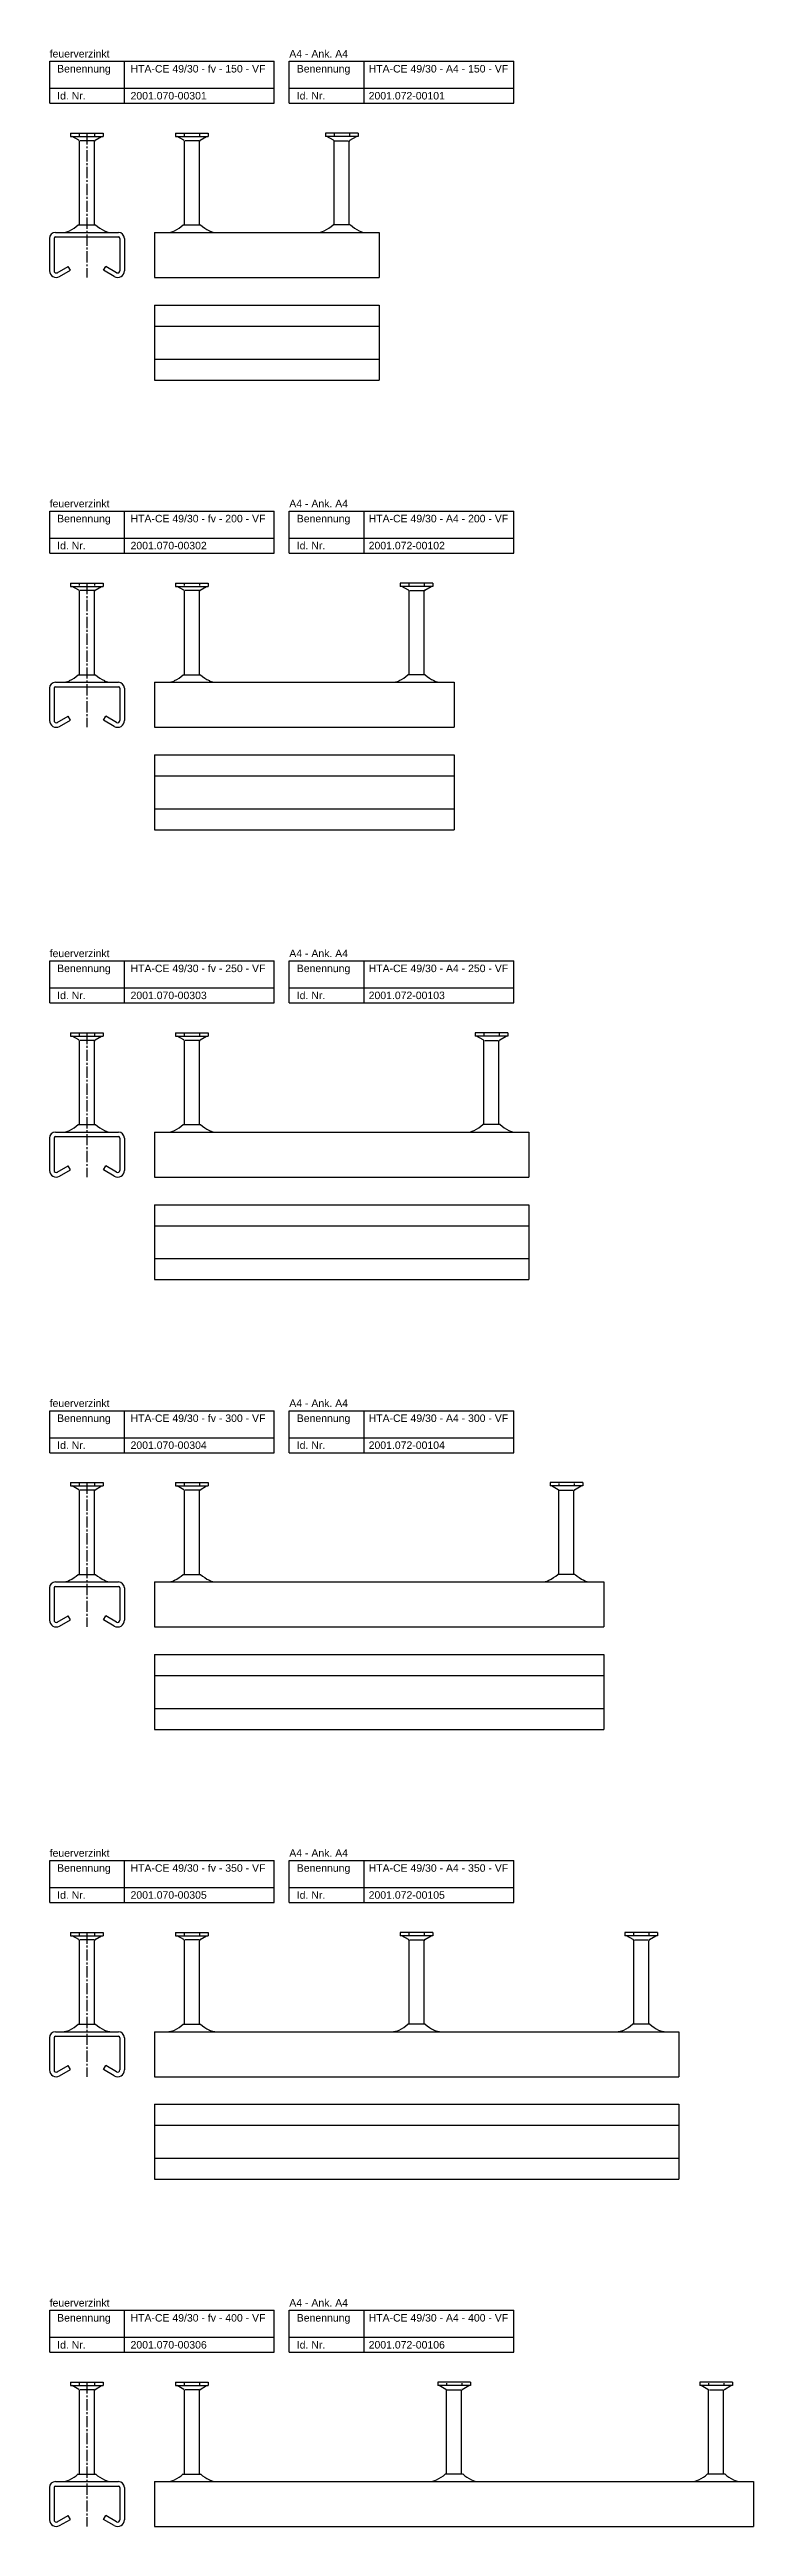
# Model space of a CAD drawing. Header units: millimetres. Extents: x 7963 to 14103, y -477 to 2743.
# Drawn here: x 7963 to 8433, y 1091 to 2743 of the extents above; entities that cross this region are included whole.
import ezdxf

# ---------------------------------------------------------------- set-up
doc = ezdxf.new("R2010")
doc.units = ezdxf.units.MM
doc.header["$LTSCALE"] = 10
doc.linetypes.add('MITTE2', pattern=[1.125, 0.75, -0.125, 0.125, -0.125])
doc.layers.add('HALFEN', color=2, linetype='CONTINUOUS')
doc.styles.add('ARIAL50', font='arial.ttf', dxfattribs={"height": 5})

msp = doc.modelspace()

# ---------------------------------------------------------------- linework, layer by layer
at = {"layer": 'HALFEN'}
for p, q in [((7963.2, 2735.2), (8113.2, 2735.2)), ((7963.2, 2707.2), (7963.2, 2735.2)), ((8013.2, 2707.2), (8013.2, 2735.2)), ((8113.2, 2707.2), (8113.2, 2735.2)), ((8123.2, 2735.2), (8273.2, 2735.2)), ((8123.2, 2707.2), (8123.2, 2735.2)), ((8173.2, 2707.2), (8173.2, 2735.2)), ((8273.2, 2707.2), (8273.2, 2735.2)), ((7963.2, 2717.2), (8113.2, 2717.2)), ((8123.2, 2717.2), (8273.2, 2717.2)), ((7963.2, 2707.2), (8113.2, 2707.2)), ((8123.2, 2707.2), (8273.2, 2707.2)), ((7977.2, 2687.2), (7999, 2687.2)), ((7977.2, 2687.2), (7977.2, 2685)), ((7977.2, 2685), (7999, 2685)), ((7982.6, 2682.5), (7978.2, 2685)), ((7983, 2686.7), (7983, 2685.5)), ((7983.1, 2626), (7983.1, 2681.7)), ((7992.6, 2682.2), (7983.6, 2682.2)), ((7993.1, 2626), (7993.1, 2681.7)), ((7993.2, 2686.7), (7993.2, 2685.5)), ((7993.6, 2682.5), (7997.9, 2685)), ((7999, 2687.2), (7999, 2685)), ((8047.3, 2687.2), (8069.1, 2687.2)), ((8047.3, 2687.2), (8047.3, 2685)), ((8047.3, 2685), (8069.1, 2685)), ((8052.7, 2682.5), (8048.3, 2685)), ((8053.1, 2686.7), (8053.1, 2685.5)), ((8053.2, 2626), (8053.2, 2681.7)), ((8062.7, 2682.2), (8053.7, 2682.2)), ((8063.2, 2626), (8063.2, 2681.7)), ((8063.3, 2686.7), (8063.3, 2685.5)), ((8063.7, 2682.5), (8068, 2685)), ((8069.1, 2687.2), (8069.1, 2685)), ((8169.1, 2687.2), (8147.3, 2687.2)), ((8147.3, 2687.2), (8147.3, 2685)), ((8169.1, 2685), (8147.3, 2685)), ((8152.7, 2682.5), (8148.3, 2685)), ((8153.1, 2686.7), (8153.1, 2685.5)), ((8153.2, 2626), (8153.2, 2681.7)), ((8153.7, 2682.2), (8162.7, 2682.2)), ((8163.2, 2626), (8163.2, 2681.7)), ((8163.3, 2686.7), (8163.3, 2685.5)), ((8163.7, 2682.5), (8168, 2685)), ((8169.1, 2687.2), (8169.1, 2685)), ((7963.1, 2617), (7963.1, 2595.5)), ((7966.1, 2617), (7966.1, 2595.5)), ((7967.1, 2621), (8009.1, 2621)), ((7967.1, 2618), (8009.1, 2618)), ((7982.3, 2626), (7993.8, 2626)), ((8010.1, 2617), (8010.1, 2595.5)), ((8013.1, 2617), (8013.1, 2595.5)), ((8033.2, 2621), (8183.2, 2621)), ((8033.2, 2621), (8033.2, 2591)), ((8052.4, 2626), (8063.9, 2626)), ((8163.9, 2626), (8152.4, 2626)), ((8183.2, 2621), (8183.2, 2595.8)), ((7968.3, 2594.2), (7975.6, 2598.4)), ((7969.8, 2591.6), (7977.1, 2595.8)), ((7977.1, 2595.8), (7975.6, 2598.4)), ((7999.1, 2595.8), (8000.6, 2598.4)), ((8006.3, 2591.6), (7999.1, 2595.8)), ((8007.8, 2594.2), (8000.6, 2598.4)), ((8183.2, 2595.8), (8183.2, 2591)), ((8033.2, 2591), (8183.2, 2591)), ((8033.2, 2572.6), (8183.2, 2572.6)), ((8033.2, 2572.6), (8033.2, 2522.6)), ((8183.2, 2572.6), (8183.2, 2522.6)), ((8033.2, 2558.6), (8183.2, 2558.6)), ((8033.2, 2536.6), (8183.2, 2536.6)), ((8033.2, 2522.6), (8183.2, 2522.6)), ((7963.2, 2435.2), (8113.2, 2435.2)), ((7963.2, 2407.2), (7963.2, 2435.2)), ((8013.2, 2407.2), (8013.2, 2435.2)), ((8113.2, 2407.2), (8113.2, 2435.2)), ((8123.2, 2435.2), (8273.2, 2435.2)), ((8123.2, 2407.2), (8123.2, 2435.2)), ((8173.2, 2407.2), (8173.2, 2435.2)), ((8273.2, 2407.2), (8273.2, 2435.2)), ((7963.2, 2417.2), (8113.2, 2417.2)), ((8123.2, 2417.2), (8273.2, 2417.2)), ((7963.2, 2407.2), (8113.2, 2407.2)), ((8123.2, 2407.2), (8273.2, 2407.2)), ((7977.2, 2387.2), (7999, 2387.2)), ((7977.2, 2387.2), (7977.2, 2385)), ((7977.2, 2385), (7999, 2385)), ((7982.6, 2382.5), (7978.2, 2385)), ((7983, 2386.7), (7983, 2385.5)), ((7983.1, 2326), (7983.1, 2381.7)), ((7992.6, 2382.2), (7983.6, 2382.2)), ((7993.1, 2326), (7993.1, 2381.7)), ((7993.2, 2386.7), (7993.2, 2385.5)), ((7993.6, 2382.5), (7997.9, 2385)), ((7999, 2387.2), (7999, 2385)), ((8047.3, 2387.2), (8069.1, 2387.2)), ((8047.3, 2387.2), (8047.3, 2385)), ((8047.3, 2385), (8069.1, 2385)), ((8052.7, 2382.5), (8048.3, 2385)), ((8053.1, 2386.7), (8053.1, 2385.5)), ((8053.2, 2326), (8053.2, 2381.7)), ((8062.7, 2382.2), (8053.7, 2382.2)), ((8063.2, 2326), (8063.2, 2381.7)), ((8063.3, 2386.7), (8063.3, 2385.5)), ((8063.7, 2382.5), (8068, 2385)), ((8069.1, 2387.2), (8069.1, 2385)), ((8219.1, 2387.2), (8197.3, 2387.2)), ((8197.3, 2387.2), (8197.3, 2385)), ((8219.1, 2385), (8197.3, 2385)), ((8202.7, 2382.5), (8198.3, 2385)), ((8203.1, 2386.7), (8203.1, 2385.5)), ((8203.2, 2326), (8203.2, 2381.7)), ((8203.7, 2382.2), (8212.7, 2382.2)), ((8213.2, 2326), (8213.2, 2381.7)), ((8213.3, 2386.7), (8213.3, 2385.5)), ((8213.7, 2382.5), (8218, 2385)), ((8219.1, 2387.2), (8219.1, 2385)), ((7963.1, 2317), (7963.1, 2295.5)), ((7966.1, 2317), (7966.1, 2295.5)), ((7967.1, 2321), (8009.1, 2321)), ((7967.1, 2318), (8009.1, 2318)), ((7982.3, 2326), (7993.8, 2326)), ((8010.1, 2317), (8010.1, 2295.5)), ((8013.1, 2317), (8013.1, 2295.5)), ((8033.2, 2321), (8233.2, 2321)), ((8033.2, 2321), (8033.2, 2291)), ((8052.4, 2326), (8063.9, 2326)), ((8213.9, 2326), (8202.4, 2326)), ((8233.2, 2321), (8233.2, 2295.8)), ((7968.3, 2294.2), (7975.6, 2298.4)), ((7977.1, 2295.8), (7975.6, 2298.4)), ((7999.1, 2295.8), (8000.6, 2298.4)), ((8007.8, 2294.2), (8000.6, 2298.4)), ((7969.8, 2291.6), (7977.1, 2295.8)), ((8006.3, 2291.6), (7999.1, 2295.8)), ((8033.2, 2291), (8233.2, 2291)), ((8233.2, 2295.8), (8233.2, 2291)), ((8033.2, 2272.6), (8233.2, 2272.6)), ((8033.2, 2272.6), (8033.2, 2222.6)), ((8233.2, 2272.6), (8233.2, 2222.6)), ((8033.2, 2258.6), (8233.2, 2258.6)), ((8033.2, 2236.6), (8233.2, 2236.6)), ((8033.2, 2222.6), (8233.2, 2222.6)), ((7963.2, 2135.2), (8113.2, 2135.2)), ((7963.2, 2107.2), (7963.2, 2135.2)), ((8013.2, 2107.2), (8013.2, 2135.2)), ((8113.2, 2107.2), (8113.2, 2135.2)), ((8123.2, 2135.2), (8273.2, 2135.2)), ((8123.2, 2107.2), (8123.2, 2135.2)), ((8173.2, 2107.2), (8173.2, 2135.2)), ((8273.2, 2107.2), (8273.2, 2135.2)), ((7963.2, 2117.2), (8113.2, 2117.2)), ((8123.2, 2117.2), (8273.2, 2117.2)), ((7963.2, 2107.2), (8113.2, 2107.2)), ((8123.2, 2107.2), (8273.2, 2107.2)), ((7977.2, 2087.2), (7999, 2087.2)), ((7977.2, 2087.2), (7977.2, 2085)), ((7977.2, 2085), (7999, 2085)), ((7982.6, 2082.5), (7978.2, 2085)), ((7983, 2086.7), (7983, 2085.5)), ((7983.1, 2026), (7983.1, 2081.7)), ((7992.6, 2082.2), (7983.6, 2082.2)), ((7993.1, 2026), (7993.1, 2081.7)), ((7993.2, 2086.7), (7993.2, 2085.5)), ((7993.6, 2082.5), (7997.9, 2085)), ((7999, 2087.2), (7999, 2085)), ((8047.3, 2087.2), (8069.1, 2087.2)), ((8047.3, 2087.2), (8047.3, 2085)), ((8047.3, 2085), (8069.1, 2085)), ((8052.7, 2082.5), (8048.3, 2085)), ((8053.1, 2086.7), (8053.1, 2085.5)), ((8053.2, 2026), (8053.2, 2081.7)), ((8062.7, 2082.2), (8053.7, 2082.2)), ((8063.2, 2026), (8063.2, 2081.7)), ((8063.3, 2086.7), (8063.3, 2085.5)), ((8063.7, 2082.5), (8068, 2085)), ((8069.1, 2087.2), (8069.1, 2085)), ((8269.1, 2087.2), (8247.3, 2087.2)), ((8247.3, 2087.2), (8247.3, 2085)), ((8269.1, 2085), (8247.3, 2085)), ((8252.7, 2082.5), (8248.3, 2085)), ((8253.1, 2086.7), (8253.1, 2085.5)), ((8253.2, 2026), (8253.2, 2081.7)), ((8253.7, 2082.2), (8262.7, 2082.2)), ((8263.2, 2026), (8263.2, 2081.7)), ((8263.3, 2086.7), (8263.3, 2085.5)), ((8263.7, 2082.5), (8268, 2085)), ((8269.1, 2087.2), (8269.1, 2085)), ((7963.1, 2017), (7963.1, 1995.5)), ((7966.1, 2017), (7966.1, 1995.5)), ((7967.1, 2021), (8009.1, 2021)), ((7967.1, 2018), (8009.1, 2018)), ((7982.3, 2026), (7993.8, 2026)), ((8010.1, 2017), (8010.1, 1995.5)), ((8013.1, 2017), (8013.1, 1995.5)), ((8033.2, 2021), (8283.2, 2021)), ((8033.2, 2021), (8033.2, 1991)), ((8052.4, 2026), (8063.9, 2026)), ((8263.9, 2026), (8252.4, 2026)), ((8283.2, 2021), (8283.2, 1995.8)), ((7968.3, 1994.2), (7975.6, 1998.4)), ((7969.8, 1991.6), (7977.1, 1995.8)), ((7977.1, 1995.8), (7975.6, 1998.4)), ((7999.1, 1995.8), (8000.6, 1998.4)), ((8006.3, 1991.6), (7999.1, 1995.8)), ((8007.8, 1994.2), (8000.6, 1998.4)), ((8033.2, 1991), (8283.2, 1991)), ((8283.2, 1995.8), (8283.2, 1991)), ((8033.2, 1972.6), (8283.2, 1972.6)), ((8033.2, 1972.6), (8033.2, 1922.6)), ((8283.2, 1972.6), (8283.2, 1922.6)), ((8033.2, 1958.6), (8283.2, 1958.6)), ((8033.2, 1936.6), (8283.2, 1936.6)), ((8033.2, 1922.6), (8283.2, 1922.6)), ((7963.2, 1835.2), (8113.2, 1835.2)), ((7963.2, 1807.2), (7963.2, 1835.2)), ((8013.2, 1807.2), (8013.2, 1835.2)), ((8113.2, 1807.2), (8113.2, 1835.2)), ((8123.2, 1835.2), (8273.2, 1835.2)), ((8123.2, 1807.2), (8123.2, 1835.2)), ((8173.2, 1807.2), (8173.2, 1835.2)), ((8273.2, 1807.2), (8273.2, 1835.2)), ((7963.2, 1817.2), (8113.2, 1817.2)), ((8123.2, 1817.2), (8273.2, 1817.2)), ((7963.2, 1807.2), (8113.2, 1807.2)), ((8123.2, 1807.2), (8273.2, 1807.2)), ((7977.2, 1787.2), (7999, 1787.2)), ((7977.2, 1787.2), (7977.2, 1785)), ((7977.2, 1785), (7999, 1785)), ((7982.6, 1782.5), (7978.2, 1785)), ((7983, 1786.7), (7983, 1785.5)), ((7993.2, 1786.7), (7993.2, 1785.5)), ((7993.6, 1782.5), (7997.9, 1785)), ((7999, 1787.2), (7999, 1785)), ((8047.3, 1787.2), (8069.1, 1787.2)), ((8047.3, 1787.2), (8047.3, 1785)), ((8047.3, 1785), (8069.1, 1785)), ((8052.7, 1782.5), (8048.3, 1785)), ((8053.1, 1786.7), (8053.1, 1785.5)), ((8063.3, 1786.7), (8063.3, 1785.5)), ((8063.7, 1782.5), (8068, 1785)), ((8069.1, 1787.2), (8069.1, 1785)), ((8319.1, 1787.2), (8297.3, 1787.2)), ((8297.3, 1787.2), (8297.3, 1785)), ((8319.1, 1785), (8297.3, 1785)), ((8302.7, 1782.5), (8298.3, 1785)), ((8303.1, 1786.7), (8303.1, 1785.5)), ((8313.3, 1786.7), (8313.3, 1785.5)), ((8313.7, 1782.5), (8318, 1785)), ((8319.1, 1787.2), (8319.1, 1785)), ((7983.1, 1726), (7983.1, 1781.7)), ((7992.6, 1782.2), (7983.6, 1782.2)), ((7993.1, 1726), (7993.1, 1781.7)), ((8053.2, 1726), (8053.2, 1781.7)), ((8062.7, 1782.2), (8053.7, 1782.2)), ((8063.2, 1726), (8063.2, 1781.7)), ((8303.2, 1726), (8303.2, 1781.7)), ((8303.7, 1782.2), (8312.7, 1782.2)), ((8313.2, 1726), (8313.2, 1781.7)), ((7967.1, 1721), (8009.1, 1721)), ((7967.1, 1718), (8009.1, 1718)), ((7982.3, 1726), (7993.8, 1726)), ((8033.2, 1721), (8333.2, 1721)), ((8033.2, 1721), (8033.2, 1691)), ((8052.4, 1726), (8063.9, 1726)), ((8313.9, 1726), (8302.4, 1726)), ((8333.2, 1721), (8333.2, 1695.8)), ((7963.1, 1717), (7963.1, 1695.5)), ((7966.1, 1717), (7966.1, 1695.5)), ((8010.1, 1717), (8010.1, 1695.5)), ((8013.1, 1717), (8013.1, 1695.5)), ((7968.3, 1694.2), (7975.6, 1698.4)), ((7969.8, 1691.6), (7977.1, 1695.8)), ((7977.1, 1695.8), (7975.6, 1698.4)), ((7999.1, 1695.8), (8000.6, 1698.4)), ((8006.3, 1691.6), (7999.1, 1695.8)), ((8007.8, 1694.2), (8000.6, 1698.4)), ((8033.2, 1691), (8333.2, 1691)), ((8333.2, 1695.8), (8333.2, 1691)), ((8033.2, 1672.6), (8333.2, 1672.6)), ((8033.2, 1672.6), (8033.2, 1622.6)), ((8333.2, 1672.6), (8333.2, 1622.6)), ((8033.2, 1658.6), (8333.2, 1658.6)), ((8033.2, 1636.6), (8333.2, 1636.6)), ((8033.2, 1622.6), (8333.2, 1622.6)), ((7963.2, 1535.2), (8113.2, 1535.2)), ((7963.2, 1507.2), (7963.2, 1535.2)), ((8013.2, 1507.2), (8013.2, 1535.2)), ((8113.2, 1507.2), (8113.2, 1535.2)), ((8123.2, 1535.2), (8273.2, 1535.2)), ((8123.2, 1507.2), (8123.2, 1535.2)), ((8173.2, 1507.2), (8173.2, 1535.2)), ((8273.2, 1507.2), (8273.2, 1535.2)), ((7963.2, 1517.2), (8113.2, 1517.2)), ((7963.2, 1507.2), (8113.2, 1507.2)), ((8123.2, 1517.2), (8273.2, 1517.2)), ((8123.2, 1507.2), (8273.2, 1507.2)), ((7977.2, 1487.2), (7999, 1487.2)), ((7977.2, 1487.2), (7977.2, 1485)), ((7999, 1487.2), (7999, 1485)), ((8047.3, 1487.2), (8069.1, 1487.2)), ((8047.3, 1487.2), (8047.3, 1485)), ((8069.1, 1487.2), (8069.1, 1485)), ((8219.1, 1487.2), (8197.3, 1487.2)), ((8197.3, 1487.2), (8197.3, 1485)), ((8219.1, 1487.2), (8219.1, 1485)), ((8369.1, 1487.2), (8347.3, 1487.2)), ((8347.3, 1487.2), (8347.3, 1485)), ((8369.1, 1487.2), (8369.1, 1485)), ((7977.2, 1485), (7999, 1485)), ((7982.6, 1482.5), (7978.2, 1485)), ((7983, 1486.7), (7983, 1485.5)), ((7983.1, 1426), (7983.1, 1481.7)), ((7992.6, 1482.2), (7983.6, 1482.2)), ((7993.1, 1426), (7993.1, 1481.7)), ((7993.2, 1486.7), (7993.2, 1485.5)), ((7993.6, 1482.5), (7997.9, 1485)), ((8047.3, 1485), (8069.1, 1485)), ((8052.7, 1482.5), (8048.3, 1485)), ((8053.1, 1486.7), (8053.1, 1485.5)), ((8053.2, 1426), (8053.2, 1481.7)), ((8062.7, 1482.2), (8053.7, 1482.2)), ((8063.2, 1426), (8063.2, 1481.7)), ((8063.3, 1486.7), (8063.3, 1485.5)), ((8063.7, 1482.5), (8068, 1485)), ((8219.1, 1485), (8197.3, 1485)), ((8202.7, 1482.5), (8198.3, 1485)), ((8203.1, 1486.7), (8203.1, 1485.5)), ((8203.2, 1426), (8203.2, 1481.7)), ((8203.7, 1482.2), (8212.7, 1482.2)), ((8213.2, 1426), (8213.2, 1481.7)), ((8213.3, 1486.7), (8213.3, 1485.5)), ((8213.7, 1482.5), (8218, 1485)), ((8369.1, 1485), (8347.3, 1485)), ((8352.7, 1482.5), (8348.3, 1485)), ((8353.1, 1486.7), (8353.1, 1485.5)), ((8353.2, 1426), (8353.2, 1481.7)), ((8353.7, 1482.2), (8362.7, 1482.2)), ((8363.2, 1426), (8363.2, 1481.7)), ((8363.3, 1486.7), (8363.3, 1485.5)), ((8363.7, 1482.5), (8368, 1485)), ((7967.1, 1421), (8009.1, 1421)), ((7982.3, 1426), (7993.8, 1426)), ((8033.2, 1421), (8383.2, 1421)), ((8033.2, 1421), (8033.2, 1391)), ((8052.4, 1426), (8063.9, 1426)), ((8213.9, 1426), (8202.4, 1426)), ((8363.9, 1426), (8352.4, 1426)), ((8383.2, 1421), (8383.2, 1395.8)), ((7963.1, 1417), (7963.1, 1395.5)), ((7966.1, 1417), (7966.1, 1395.5)), ((7967.1, 1418), (8009.1, 1418)), ((8010.1, 1417), (8010.1, 1395.5)), ((8013.1, 1417), (8013.1, 1395.5)), ((7968.3, 1394.2), (7975.6, 1398.4)), ((7969.8, 1391.6), (7977.1, 1395.8)), ((7977.1, 1395.8), (7975.6, 1398.4)), ((7999.1, 1395.8), (8000.6, 1398.4)), ((8006.3, 1391.6), (7999.1, 1395.8)), ((8007.8, 1394.2), (8000.6, 1398.4)), ((8033.2, 1391), (8383.2, 1391)), ((8383.2, 1395.8), (8383.2, 1391)), ((8033.2, 1372.6), (8383.2, 1372.6)), ((8033.2, 1372.6), (8033.2, 1322.6)), ((8383.2, 1372.6), (8383.2, 1322.6)), ((8033.2, 1358.6), (8383.2, 1358.6)), ((8033.2, 1336.6), (8383.2, 1336.6)), ((8033.2, 1322.6), (8383.2, 1322.6)), ((7963.2, 1235.2), (8113.2, 1235.2)), ((7963.2, 1207.2), (7963.2, 1235.2)), ((8013.2, 1207.2), (8013.2, 1235.2)), ((8113.2, 1207.2), (8113.2, 1235.2)), ((8123.2, 1235.2), (8273.2, 1235.2)), ((8123.2, 1207.2), (8123.2, 1235.2)), ((8173.2, 1207.2), (8173.2, 1235.2)), ((8273.2, 1207.2), (8273.2, 1235.2)), ((7963.2, 1217.2), (8113.2, 1217.2)), ((7963.2, 1207.2), (8113.2, 1207.2)), ((8123.2, 1217.2), (8273.2, 1217.2)), ((8123.2, 1207.2), (8273.2, 1207.2)), ((7977.2, 1187.2), (7999, 1187.2)), ((7977.2, 1187.2), (7977.2, 1185)), ((7977.2, 1185), (7999, 1185)), ((7982.6, 1182.5), (7978.2, 1185)), ((7983, 1186.7), (7983, 1185.5)), ((7983.1, 1126), (7983.1, 1181.7)), ((7992.6, 1182.2), (7983.6, 1182.2)), ((7993.1, 1126), (7993.1, 1181.7)), ((7993.2, 1186.7), (7993.2, 1185.5)), ((7993.6, 1182.5), (7997.9, 1185)), ((7999, 1187.2), (7999, 1185)), ((8047.3, 1187.2), (8069.1, 1187.2)), ((8047.3, 1187.2), (8047.3, 1185)), ((8047.3, 1185), (8069.1, 1185)), ((8052.7, 1182.5), (8048.3, 1185)), ((8053.1, 1186.7), (8053.1, 1185.5)), ((8053.2, 1126), (8053.2, 1181.7)), ((8062.7, 1182.2), (8053.7, 1182.2)), ((8063.2, 1126), (8063.2, 1181.7)), ((8063.3, 1186.7), (8063.3, 1185.5)), ((8063.7, 1182.5), (8068, 1185)), ((8069.1, 1187.2), (8069.1, 1185)), ((8244.1, 1187.2), (8222.3, 1187.2)), ((8222.3, 1187.2), (8222.3, 1185)), ((8244.1, 1185), (8222.3, 1185)), ((8227.7, 1182.5), (8223.3, 1185)), ((8228.1, 1186.7), (8228.1, 1185.5)), ((8228.2, 1126), (8228.2, 1181.7)), ((8228.7, 1182.2), (8237.7, 1182.2)), ((8238.2, 1126), (8238.2, 1181.7)), ((8238.3, 1186.7), (8238.3, 1185.5)), ((8238.7, 1182.5), (8243, 1185)), ((8244.1, 1187.2), (8244.1, 1185)), ((8419.1, 1187.2), (8397.3, 1187.2)), ((8397.3, 1187.2), (8397.3, 1185)), ((8419.1, 1185), (8397.3, 1185)), ((8402.7, 1182.5), (8398.3, 1185)), ((8403.1, 1186.7), (8403.1, 1185.5)), ((8403.2, 1126), (8403.2, 1181.7)), ((8403.7, 1182.2), (8412.7, 1182.2)), ((8413.2, 1126), (8413.2, 1181.7)), ((8413.3, 1186.7), (8413.3, 1185.5)), ((8413.7, 1182.5), (8418, 1185)), ((8419.1, 1187.2), (8419.1, 1185)), ((7982.3, 1126), (7993.8, 1126)), ((8052.4, 1126), (8063.9, 1126)), ((8238.9, 1126), (8227.4, 1126)), ((8413.9, 1126), (8402.4, 1126)), ((7963.1, 1117), (7963.1, 1095.5)), ((7966.1, 1117), (7966.1, 1095.5)), ((7967.1, 1121), (8009.1, 1121)), ((7967.1, 1118), (8009.1, 1118)), ((8010.1, 1117), (8010.1, 1095.5)), ((8013.1, 1117), (8013.1, 1095.5)), ((8033.2, 1121), (8433.2, 1121)), ((8033.2, 1121), (8033.2, 1091)), ((8433.2, 1121), (8433.2, 1095.8)), ((7968.3, 1094.2), (7975.6, 1098.4)), ((7969.8, 1091.6), (7977.1, 1095.8)), ((7977.1, 1095.8), (7975.6, 1098.4)), ((7999.1, 1095.8), (8000.6, 1098.4)), ((8006.3, 1091.6), (7999.1, 1095.8)), ((8007.8, 1094.2), (8000.6, 1098.4)), ((8033.2, 1091), (8433.2, 1091)), ((8433.2, 1095.8), (8433.2, 1091))]:
    msp.add_line(p, q, dxfattribs=at)
at = {"layer": 'HALFEN', "color": 1, "linetype": 'MITTE2'}
for p, q in [((7988.1, 2687.2), (7988.1, 2591)), ((7988.1, 2387.2), (7988.1, 2291)), ((7988.1, 2087.2), (7988.1, 1991)), ((7988.1, 1787.2), (7988.1, 1691)), ((7988.1, 1487.2), (7988.1, 1391)), ((7988.1, 1187.2), (7988.1, 1091))]:
    msp.add_line(p, q, dxfattribs=at)
at = {"layer": 'HALFEN'}
for centre, radius, start, end in [((7982.1, 2681.7), 1, 0, 60), ((7994.1, 2681.7), 1, 120, 180), ((8052.2, 2681.7), 1, 0, 60), ((8064.2, 2681.7), 1, 120, 180), ((8152.2, 2681.7), 1, 0, 60), ((8164.2, 2681.7), 1, 120, 180), ((7967.1, 2617), 4, 90, 180), ((7967.1, 2617), 1, 90, 180), ((7971.5, 2632.8), 11.8, 270, 294.6836), ((7967.2, 2642.3), 22.2, 294.6836, 312.9728), ((8009, 2642.3), 22.2, 227.0272, 245.3164), ((8004.6, 2632.8), 11.8, 245.3164, 270), ((8009.1, 2617), 4, 0, 90), ((8009.1, 2617), 1, 0, 90), ((8041.6, 2632.8), 11.8, 270, 294.6836), ((8037.3, 2642.3), 22.2, 294.6836, 312.9728), ((8079.1, 2642.3), 22.2, 227.0272, 245.3164), ((8074.7, 2632.8), 11.8, 245.3164, 270), ((8141.6, 2632.8), 11.8, 270, 294.6836), ((8137.3, 2642.3), 22.2, 294.6836, 312.9728), ((8179.1, 2642.3), 22.2, 227.0272, 245.3164), ((8174.7, 2632.8), 11.8, 245.3164, 270), ((7967.6, 2595.5), 4.5, 180, 300), ((7967.6, 2595.5), 1.5, 180, 300), ((8008.6, 2595.5), 4.5, 240, 0), ((8008.6, 2595.5), 1.5, 240, 0), ((7982.1, 2381.7), 1, 0, 60), ((7994.1, 2381.7), 1, 120, 180), ((8052.2, 2381.7), 1, 0, 60), ((8064.2, 2381.7), 1, 120, 180), ((8202.2, 2381.7), 1, 0, 60), ((8214.2, 2381.7), 1, 120, 180), ((7967.1, 2317), 4, 90, 180), ((7967.1, 2317), 1, 90, 180), ((7971.5, 2332.8), 11.8, 270, 294.6836), ((7967.2, 2342.3), 22.2, 294.6836, 312.9728), ((8009, 2342.3), 22.2, 227.0272, 245.3164), ((8004.6, 2332.8), 11.8, 245.3164, 270), ((8009.1, 2317), 4, 0, 90), ((8009.1, 2317), 1, 0, 90), ((8041.6, 2332.8), 11.8, 270, 294.6836), ((8037.3, 2342.3), 22.2, 294.6836, 312.9728), ((8079.1, 2342.3), 22.2, 227.0272, 245.3164), ((8074.7, 2332.8), 11.8, 245.3164, 270), ((8191.6, 2332.8), 11.8, 270, 294.6836), ((8187.3, 2342.3), 22.2, 294.6836, 312.9728), ((8229.1, 2342.3), 22.2, 227.0272, 245.3164), ((8224.7, 2332.8), 11.8, 245.3164, 270), ((7967.6, 2295.5), 4.5, 180, 300), ((7967.6, 2295.5), 1.5, 180, 300), ((8008.6, 2295.5), 4.5, 240, 0), ((8008.6, 2295.5), 1.5, 240, 0), ((7982.1, 2081.7), 1, 0, 60), ((7994.1, 2081.7), 1, 120, 180), ((8052.2, 2081.7), 1, 0, 60), ((8064.2, 2081.7), 1, 120, 180), ((8252.2, 2081.7), 1, 0, 60), ((8264.2, 2081.7), 1, 120, 180), ((7967.1, 2017), 4, 90, 180), ((7967.1, 2017), 1, 90, 180), ((7971.5, 2032.8), 11.8, 270, 294.6836), ((7967.2, 2042.3), 22.2, 294.6836, 312.9728), ((8009, 2042.3), 22.2, 227.0272, 245.3164), ((8004.6, 2032.8), 11.8, 245.3164, 270), ((8009.1, 2017), 4, 0, 90), ((8009.1, 2017), 1, 0, 90), ((8041.6, 2032.8), 11.8, 270, 294.6836), ((8037.3, 2042.3), 22.2, 294.6836, 312.9728), ((8079.1, 2042.3), 22.2, 227.0272, 245.3164), ((8074.7, 2032.8), 11.8, 245.3164, 270), ((8241.6, 2032.8), 11.8, 270, 294.6836), ((8237.3, 2042.3), 22.2, 294.6836, 312.9728), ((8279.1, 2042.3), 22.2, 227.0272, 245.3164), ((8274.7, 2032.8), 11.8, 245.3164, 270), ((7967.6, 1995.5), 4.5, 180, 300), ((7967.6, 1995.5), 1.5, 180, 300), ((8008.6, 1995.5), 4.5, 240, 0), ((8008.6, 1995.5), 1.5, 240, 0), ((7982.1, 1781.7), 1, 0, 60), ((7994.1, 1781.7), 1, 120, 180), ((8052.2, 1781.7), 1, 0, 60), ((8064.2, 1781.7), 1, 120, 180), ((8302.2, 1781.7), 1, 0, 60), ((8314.2, 1781.7), 1, 120, 180), ((7967.1, 1717), 4, 90, 180), ((7967.1, 1717), 1, 90, 180), ((7971.5, 1732.8), 11.8, 270, 294.6836), ((7967.2, 1742.3), 22.2, 294.6836, 312.9728), ((8009, 1742.3), 22.2, 227.0272, 245.3164), ((8004.6, 1732.8), 11.8, 245.3164, 270), ((8009.1, 1717), 4, 0, 90), ((8009.1, 1717), 1, 0, 90), ((8041.6, 1732.8), 11.8, 270, 294.6836), ((8037.3, 1742.3), 22.2, 294.6836, 312.9728), ((8079.1, 1742.3), 22.2, 227.0272, 245.3164), ((8074.7, 1732.8), 11.8, 245.3164, 270), ((8291.6, 1732.8), 11.8, 270, 294.6836), ((8287.3, 1742.3), 22.2, 294.6836, 312.9728), ((8329.1, 1742.3), 22.2, 227.0272, 245.3164), ((8324.7, 1732.8), 11.8, 245.3164, 270), ((7967.6, 1695.5), 4.5, 180, 300), ((7967.6, 1695.5), 1.5, 180, 300), ((8008.6, 1695.5), 4.5, 240, 0), ((8008.6, 1695.5), 1.5, 240, 0), ((7982.1, 1481.7), 1, 0, 60), ((7994.1, 1481.7), 1, 120, 180), ((8052.2, 1481.7), 1, 0, 60), ((8064.2, 1481.7), 1, 120, 180), ((8202.2, 1481.7), 1, 0, 60), ((8214.2, 1481.7), 1, 120, 180), ((8352.2, 1481.7), 1, 0, 60), ((8364.2, 1481.7), 1, 120, 180), ((7967.1, 1417), 4, 90, 180), ((7971.5, 1432.8), 11.8, 270, 294.6836), ((7967.2, 1442.3), 22.2, 294.6836, 312.9728), ((8009, 1442.3), 22.2, 227.0272, 245.3164), ((8004.6, 1432.8), 11.8, 245.3164, 270), ((8009.1, 1417), 4, 0, 90), ((8041.6, 1432.8), 11.8, 270, 294.6836), ((8037.3, 1442.3), 22.2, 294.6836, 312.9728), ((8079.1, 1442.3), 22.2, 227.0272, 245.3164), ((8074.7, 1432.8), 11.8, 245.3164, 270), ((8191.6, 1432.8), 11.8, 270, 294.6836), ((8187.3, 1442.3), 22.2, 294.6836, 312.9728), ((8229.1, 1442.3), 22.2, 227.0272, 245.3164), ((8224.7, 1432.8), 11.8, 245.3164, 270), ((8341.6, 1432.8), 11.8, 270, 294.6836), ((8337.3, 1442.3), 22.2, 294.6836, 312.9728), ((8379.1, 1442.3), 22.2, 227.0272, 245.3164), ((8374.7, 1432.8), 11.8, 245.3164, 270), ((7967.1, 1417), 1, 90, 180), ((8009.1, 1417), 1, 0, 90), ((7967.6, 1395.5), 4.5, 180, 300), ((7967.6, 1395.5), 1.5, 180, 300), ((8008.6, 1395.5), 4.5, 240, 0), ((8008.6, 1395.5), 1.5, 240, 0), ((7982.1, 1181.7), 1, 0, 60), ((7994.1, 1181.7), 1, 120, 180), ((8052.2, 1181.7), 1, 0, 60), ((8064.2, 1181.7), 1, 120, 180), ((8227.2, 1181.7), 1, 0, 60), ((8239.2, 1181.7), 1, 120, 180), ((8402.2, 1181.7), 1, 0, 60), ((8414.2, 1181.7), 1, 120, 180), ((7967.2, 1142.3), 22.2, 294.6836, 312.9728), ((8009, 1142.3), 22.2, 227.0272, 245.3164), ((8037.3, 1142.3), 22.2, 294.6836, 312.9728), ((8079.1, 1142.3), 22.2, 227.0272, 245.3164), ((8212.3, 1142.3), 22.2, 294.6836, 312.9728), ((8254.1, 1142.3), 22.2, 227.0272, 245.3164), ((8387.3, 1142.3), 22.2, 294.6836, 312.9728), ((8429.1, 1142.3), 22.2, 227.0272, 245.3164), ((7967.1, 1117), 4, 90, 180), ((7967.1, 1117), 1, 90, 180), ((7971.5, 1132.8), 11.8, 270, 294.6836), ((8004.6, 1132.8), 11.8, 245.3164, 270), ((8009.1, 1117), 4, 0, 90), ((8009.1, 1117), 1, 0, 90), ((8041.6, 1132.8), 11.8, 270, 294.6836), ((8074.7, 1132.8), 11.8, 245.3164, 270), ((8216.6, 1132.8), 11.8, 270, 294.6836), ((8249.7, 1132.8), 11.8, 245.3164, 270), ((8391.6, 1132.8), 11.8, 270, 294.6836), ((8424.7, 1132.8), 11.8, 245.3164, 270), ((7967.6, 1095.5), 4.5, 180, 300), ((7967.6, 1095.5), 1.5, 180, 300), ((8008.6, 1095.5), 4.5, 240, 0), ((8008.6, 1095.5), 1.5, 240, 0)]:
    msp.add_arc(centre, radius, start, end, dxfattribs=at)

# ---------------------------------------------------------------- texts
at = {"layer": 'HALFEN', "style": 'ARIAL50'}
for s, p in [('feuerverzinkt', (7963.2, 2737.7)), ('A4 - Ank. A4', (8123.2, 2737.7)), ('Benennung', (7968.2, 2727.7)), ('HTA-CE 49/30 - fv - 150 - VF', (8017.2, 2727.7)), ('Benennung', (8128.2, 2727.7)), ('HTA-CE 49/30 - A4 - 150 - VF', (8176.2, 2727.7)), ('Id. Nr.', (7968.2, 2709.7)), ('2001.070-00301', (8017.2, 2709.7)), ('Id. Nr.', (8128.2, 2709.7)), ('2001.072-00101', (8176.2, 2709.7)), ('feuerverzinkt', (7963.2, 2437.7)), ('Benennung', (7968.2, 2427.7)), ('HTA-CE 49/30 - fv - 200 - VF', (8017.2, 2427.7)), ('A4 - Ank. A4', (8123.2, 2437.7)), ('Benennung', (8128.2, 2427.7)), ('HTA-CE 49/30 - A4 - 200 - VF', (8176.2, 2427.7)), ('Id. Nr.', (7968.2, 2409.7)), ('2001.070-00302', (8017.2, 2409.7)), ('Id. Nr.', (8128.2, 2409.7)), ('2001.072-00102', (8176.2, 2409.7)), ('feuerverzinkt', (7963.2, 2137.7)), ('Benennung', (7968.2, 2127.7)), ('HTA-CE 49/30 - fv - 250 - VF', (8017.2, 2127.7)), ('A4 - Ank. A4', (8123.2, 2137.7)), ('Benennung', (8128.2, 2127.7)), ('HTA-CE 49/30 - A4 - 250 - VF', (8176.2, 2127.7)), ('Id. Nr.', (7968.2, 2109.7)), ('2001.070-00303', (8017.2, 2109.7)), ('Id. Nr.', (8128.2, 2109.7)), ('2001.072-00103', (8176.2, 2109.7)), ('feuerverzinkt', (7963.2, 1837.7)), ('A4 - Ank. A4', (8123.2, 1837.7)), ('Benennung', (7968.2, 1827.7)), ('HTA-CE 49/30 - fv - 300 - VF', (8017.2, 1827.7)), ('Benennung', (8128.2, 1827.7)), ('HTA-CE 49/30 - A4 - 300 - VF', (8176.2, 1827.7)), ('Id. Nr.', (7968.2, 1809.7)), ('2001.070-00304', (8017.2, 1809.7)), ('Id. Nr.', (8128.2, 1809.7)), ('2001.072-00104', (8176.2, 1809.7)), ('feuerverzinkt', (7963.2, 1537.7)), ('A4 - Ank. A4', (8123.2, 1537.7)), ('Benennung', (7968.2, 1527.7)), ('HTA-CE 49/30 - fv - 350 - VF', (8017.2, 1527.7)), ('Benennung', (8128.2, 1527.7)), ('HTA-CE 49/30 - A4 - 350 - VF', (8176.2, 1527.7)), ('Id. Nr.', (7968.2, 1509.7)), ('2001.070-00305', (8017.2, 1509.7)), ('Id. Nr.', (8128.2, 1509.7)), ('2001.072-00105', (8176.2, 1509.7)), ('feuerverzinkt', (7963.2, 1237.7)), ('A4 - Ank. A4', (8123.2, 1237.7)), ('Benennung', (7968.2, 1227.7)), ('HTA-CE 49/30 - fv - 400 - VF', (8017.2, 1227.7)), ('Benennung', (8128.2, 1227.7)), ('HTA-CE 49/30 - A4 - 400 - VF', (8176.2, 1227.7)), ('Id. Nr.', (7968.2, 1209.7)), ('2001.070-00306', (8017.2, 1209.7)), ('Id. Nr.', (8128.2, 1209.7)), ('2001.072-00106', (8176.2, 1209.7))]:
    msp.add_text(s, height=5, dxfattribs=at).set_placement(p)

doc.saveas('drawing.dxf')
